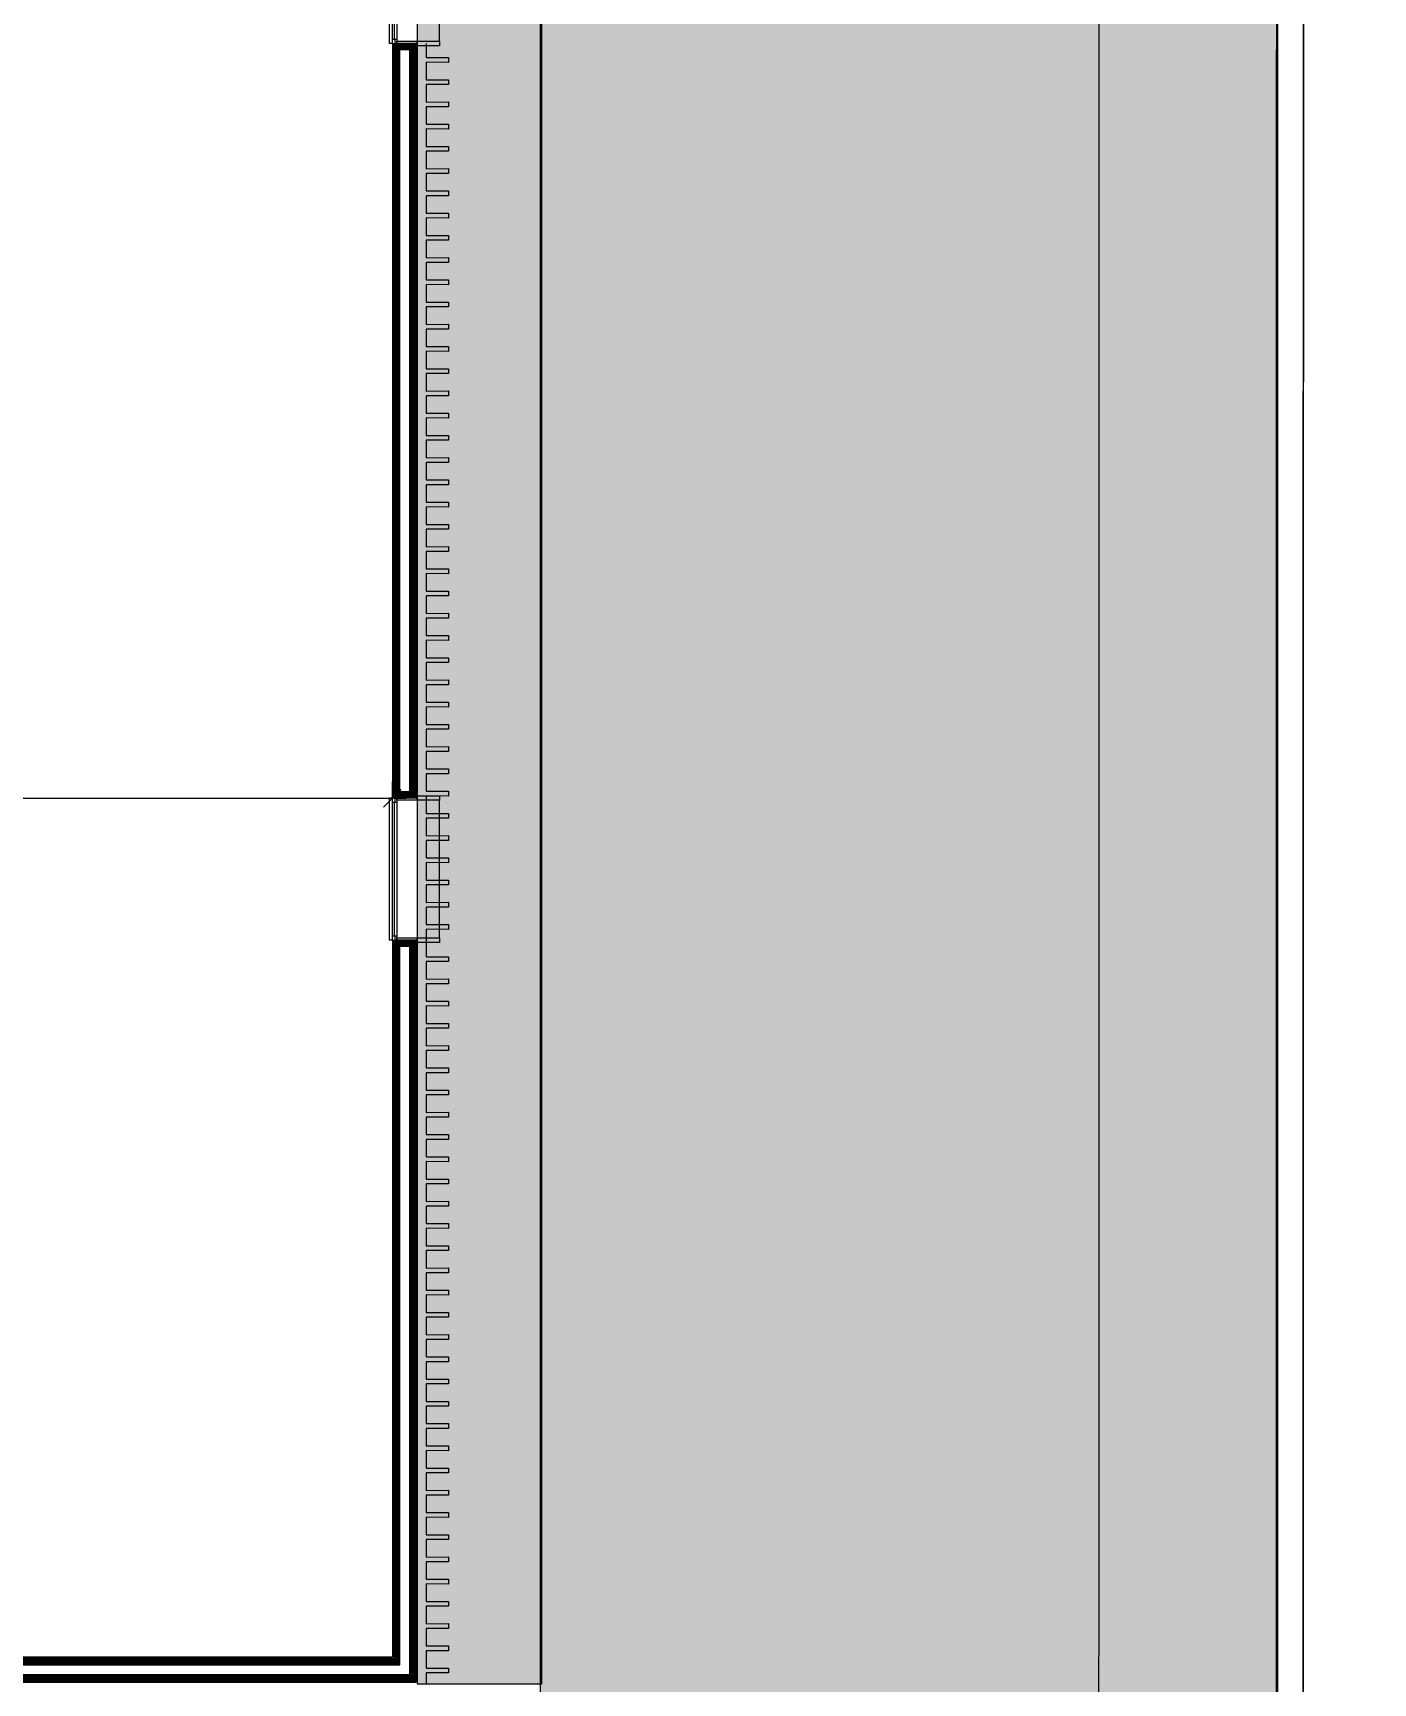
# Model space of a CAD drawing. Header units: millimetres. Extents: x -284281 to 1648660, y -821378 to -151356.
# Drawn here: x 458603 to 473676, y -253406 to -234850 of the extents above; entities that cross this region are included whole.
import ezdxf

# ---------------------------------------------------------------- set-up
doc = ezdxf.new("R2010")
doc.units = ezdxf.units.MM
doc.header["$MEASUREMENT"] = 0
doc.set_wipeout_variables(frame=1)
doc.linetypes.add('Traits', pattern=[282.222223, 141.111112, -141.111112])
doc.linetypes.add('Wipeout_Contour', pattern=[1000, 0, -1000])
for name, color, linetype in [('Cotations - 1_100', 7, 'Continuous'), ('Divers - Dessin général', 7, 'Continuous'), ('Fenêtres ARCHICAD', 7, 'Continuous'), ('Nouveau_0', 7, 'Continuous'), ('Sols_ Dalles', 7, 'Continuous'), ('TopoAlt', 7, 'Continuous')]:
    doc.layers.add(name, color=color, linetype=linetype)
doc.styles.add('STYLE_GENERE_2', font='arial.ttf')
doc.dimstyles.new('STYLE_GENERE__1', dxfattribs={"dimtxt": 250, "dimasz": 190, "dimexe": 0.18, "dimexo": 0.0625, "dimgap": 0, "dimtad": 1, "dimtih": 1, "dimtoh": 1, "dimlfac": 0.001, "dimzin": 0, "dimdsep": 46, "dimtxsty": 'STYLE_GENERE_2', "dimblk": 'ARROWHEAD_6', "dimblk1": 'ARROWHEAD_6', "dimblk2": 'ARROWHEAD_6', "dimcen": 0.09, "dimse1": 1, "dimse2": 1, "dimclrd": 7, "dimclre": 7, "dimclrt": 7, "dimazin": 0, "dimtfac": 1, "dimtdec": 4, "dimtmove": 0, "dimatfit": 3, "dimfxl": 1, "dimtolj": 1, "dimtzin": 0, "dimarcsym": 0})
doc.dimstyles.new('STYLE_GENERE__2', dxfattribs={"dimtxt": 250, "dimasz": 190, "dimexe": 0.18, "dimexo": 0.0625, "dimgap": 0, "dimtad": 1, "dimlfac": 0.001, "dimzin": 0, "dimdsep": 46, "dimtxsty": 'STYLE_GENERE_2', "dimblk": 'ARROWHEAD_6', "dimblk1": 'ARROWHEAD_6', "dimblk2": 'ARROWHEAD_6', "dimcen": 0.09, "dimse1": 1, "dimse2": 1, "dimclrd": 7, "dimclre": 7, "dimclrt": 7, "dimazin": 0, "dimtfac": 1, "dimtdec": 4, "dimtmove": 0, "dimatfit": 3, "dimfxl": 1, "dimtolj": 1, "dimtzin": 0, "dimarcsym": 0})
pattern_1 = [(45, (0, 175), (-55.684659, 55.684659), [0, -52.5, 0, -78.75]), (110, (175, 175), (74.000794, 26.934086), [0, -38.5, 0, -66.5])]
pattern_2 = [(45, (0, 0), (-7.07106781, 7.07106781), [])]

# ---------------------------------------------------------------- blocks, each defined once
blk = doc.blocks.new('Dalle_30_2', base_point=(380203, -171996))
at = {"layer": 'Sols_ Dalles', "linetype": 'Continuous', "lineweight": 0, "true_color": 0x2e271c}
blk.add_hatch(color=250, dxfattribs=at).paths.add_polyline_path([(380203, -171996), (380203, -230016), (380203, -260811), (415475, -260811), (415475, -260796), (415475, -258650), (415475, -258011), (415475, -222496), (405655, -222496), (405655, -218296), (415454, -218296), (415454, -204496), (412055, -204496), (412055, -201781), (412055, -189811), (436505, -189811), (436505, -253396), (436505, -253416), (437905, -253416), (437905, -253396), (437905, -188411), (410655, -188411), (410655, -200381), (410655, -205896), (414054, -205896), (414054, -216896), (404255, -216896), (404255, -223896), (414054, -223896), (414054, -258650), (414054, -259411), (382690, -259411), (381560, -259411), (381560, -231416), (381560, -173396), (462926, -173396), (462926, -253416), (464326, -253416), (464326, -171996)])
at = {"layer": 'Sols_ Dalles', "color": 250, "linetype": 'Continuous', "lineweight": 5, "true_color": 0x1f1f1f, "flags": 128}
blk.add_lwpolyline([(462926, -173396), (462926, -253416), (464326, -253416), (464326, -171996)], dxfattribs=at)
blk = doc.blocks.new('Dalle_31_2', base_point=(360548, -295063))
at = {"linetype": 'Continuous', "lineweight": 0, "true_color": 0x6f6f6f}
h = blk.add_hatch(color=8, dxfattribs=at)
h.paths.add_polyline_path([(360548, -295063), (487920, -293827), (487920, -270903), (487463, -270903), (472886, -271041), (472886, -271062, 0.001346), (472886, -271073), (472897, -273095, -0.414214), (470908, -275106), (462184, -275106, -0.005189), (462131, -275116), (454148, -275196), (438771, -275253, -0.386553), (436573, -273475, -0.025189), (436562, -273329), (436569, -267730, -0.098562), (436800, -266944), (436817, -266952, -0.258849), (438655, -265606), (438653, -265587), (439337, -265587), (439337, -265687), (439337, -270687), (469237, -270687), (469237, -265687), (470908, -265687), (472605, -265687), (472605, -163738), (371863, -163738), (371863, -271041), (371883, -271041), (371883, -272001), (371883, -272001, -0.409427), (367883, -275935), (360548, -275935)])
h.paths.add_polyline_path([(377135, -260640), (373845, -260640), (373845, -248365), (373845, -243090), (373845, -242190), (377135, -242190)], flags=0)
h.paths.add_polyline_path([(380203, -193811), (380203, -171996), (431506, -171996), (464310, -171996), (464310, -262266), (464310, -262366), (438594, -262351), (437926, -262351), (436550, -262351), (436550, -189811), (412055, -189811), (412055, -201781), (412055, -204496), (415454, -204496), (415454, -208496), (415454, -218296), (405655, -218296), (405655, -222496), (415475, -222496), (415475, -260811), (380203, -260811), (380203, -230016)], flags=0)
h.paths.add_polyline_path([(381437, -269434, -0.090319), (381558, -268728, -0.201449), (382612, -267593, -0.104211), (383418, -267415), (384017, -267409, -0.104045), (384825, -267571, -0.238255), (385984, -268953, -0.055189), (386036, -269390), (386038, -269611), (386051, -270890), (385792, -271893, -0.267949), (384070, -272909), (383470, -272915, -0.193717), (382079, -272370, -0.070569), (381728, -271931, -0.131652), (381451, -270934)], flags=0)
h.paths.add_polyline_path([(392017, -273452), (392030, -267378, -0.380557), (394017, -265610), (394094, -265610), (394094, -270610), (409094, -270610), (409094, -265610), (414056, -265610, -0.414214), (415556, -267110), (415556, -273661, -0.345502), (413837, -275433), (394027, -275599, -0.415791), (392017, -273599)], flags=0)
h.paths.add_polyline_path([(424210, -271504, -0.134474), (423930, -270485), (423930, -268985, -0.414214), (425930, -266985), (426530, -266985, -0.414214), (428530, -268985), (428530, -270485, -0.12882), (428274, -271466, -0.270936), (426530, -272485), (425930, -272485, -0.26498)], flags=0)
at = {"color": 9, "linetype": 'Continuous', "lineweight": 5, "flags": 128}
blk.add_lwpolyline([(439337, -270687), (469237, -270687), (469237, -265687), (470908, -265687), (472605, -265687), (472605, -163738)], dxfattribs=at)
blk.add_lwpolyline([(380203, -193811), (380203, -230016), (380203, -260811), (415475, -260811), (415475, -222496), (405655, -222496), (405655, -218296), (415454, -218296), (415454, -208496), (415454, -204496), (412055, -204496), (412055, -201781), (412055, -189811), (436550, -189811), (436550, -262351), (437926, -262351), (438594, -262351), (464310, -262366), (464310, -262266), (464310, -171996), (431506, -171996), (380203, -171996)], close=True, dxfattribs=at)
blk = doc.blocks.new('Dalle_46_2', base_point=(371875, -163719))
at = {"linetype": 'Continuous', "lineweight": 0, "true_color": 0x90b349}
blk.add_hatch(color=55, dxfattribs=at).paths.add_polyline_path([(371875, -163719), (371856, -271725), (373816, -271706), (373835, -165720), (470605, -165737), (470587, -265587), (472587, -265588), (472605, -163738)])
at = {"color": 7, "linetype": 'Continuous', "lineweight": 5, "flags": 128}
blk.add_lwpolyline([(371875, -163719), (371856, -271725), (373816, -271706), (373835, -165720), (470605, -165737), (470587, -265587), (472587, -265588), (472605, -163738)], close=True, dxfattribs=at)
blk = doc.blocks.new('Fenêtre 25')
at = {"layer": 'Fenêtres ARCHICAD', "color": 7, "linetype": 'Continuous', "lineweight": 5}
for p, q in [((-800, 0), (-800, 33)), ((-800, 33), (800, 33)), ((800, 33), (800, 0)), ((-800, -30), (800, -30)), ((-800, -280), (-800, -50)), ((-800, -50), (-775, -50)), ((-775, -50), (-775, -280)), ((775, -280), (775, -50)), ((775, -50), (800, -50)), ((800, -50), (800, -280)), ((-825, -530), (-825, -280)), ((-825, -280), (-775, -280)), ((-825, -280), (-800, -280)), ((-825, -280), (-800, -280)), ((-800, -195), (-800, -265)), ((-800, -195), (-800, -265)), ((-800, -195), (-800, -265)), ((-800, -195), (-800, -265)), ((-800, -265), (-800, -280)), ((-800, -265), (-800, -280)), ((-775, -280), (-800, -280)), ((-775, -280), (-775, -530)), ((800, -280), (775, -280)), ((775, -280), (825, -280)), ((775, -530), (775, -280)), ((800, -195), (800, -265)), ((800, -195), (800, -265)), ((800, -195), (800, -265)), ((800, -195), (800, -265)), ((800, -265), (800, -280)), ((800, -265), (800, -280)), ((800, -280), (825, -280)), ((800, -280), (825, -280)), ((825, -280), (825, -530)), ((-775, -530), (-825, -530)), ((-775, -530), (775, -530)), ((825, -530), (775, -530))]:
    blk.add_line(p, q, dxfattribs=at)
at = {"layer": 'Fenêtres ARCHICAD', "color": 7, "linetype": 'Traits', "lineweight": 5}
blk.add_line((-800, 0), (800, 0), dxfattribs=at)
at = {"color": 254, "linetype": 'Wipeout_Contour', "lineweight": 0, "ltscale": 3003.33026}
blk.add_wipeout([(-750, 0), (-750, -50), (750, -50), (750, 0)], dxfattribs=at).dxf.layer = 'Fenêtres ARCHICAD'
at = {"layer": 'Fenêtres ARCHICAD', "color": 7, "linetype": 'Continuous', "lineweight": 5}
for p, q in [((-800, 0), (-750, 0)), ((-800, 0), (-800, -15)), ((-800, 0), (-800, -15)), ((-750, 0), (-750, -50)), ((-750, 0), (750, 0)), ((750, -50), (750, 0)), ((750, 0), (800, 0)), ((800, 0), (800, -15)), ((800, 0), (800, -15)), ((-800, -15), (-800, -50)), ((-800, -15), (-800, -50)), ((-750, -50), (-800, -50)), ((-800, -50), (-800, -85)), ((-800, -50), (-800, -85)), ((-800, -85), (-800, -195)), ((-800, -85), (-800, -195)), ((-800, -85), (-800, -195)), ((-800, -85), (-800, -195)), ((-750, -25), (750, -25)), ((750, -50), (-750, -50)), ((800, -50), (750, -50)), ((800, -15), (800, -50)), ((800, -15), (800, -50)), ((800, -50), (800, -85)), ((800, -50), (800, -85)), ((800, -85), (800, -195)), ((800, -85), (800, -195)), ((800, -85), (800, -195)), ((800, -85), (800, -195))]:
    blk.add_line(p, q, dxfattribs=at)
blk = doc.blocks.new('Mur_176_2', base_point=(462926, -173396))
at = {"color": 254, "linetype": 'Wipeout_Contour', "lineweight": 0, "ltscale": 2084339.460672482}
blk.add_wipeout([(462926, -234969), (462911, -234969), (462911, -243453), (462926, -243453)], dxfattribs=at)
at = {"color": 254, "linetype": 'Wipeout_Contour', "lineweight": 0, "ltscale": 1583186.806343009}
blk.add_wipeout([(462911, -253396), (462926, -253396), (462911, -253381)], dxfattribs=at)
at = {"linetype": 'Continuous', "lineweight": 5, "true_color": 0x5f5f5f}
h = blk.add_hatch(dxfattribs=at)
h.set_pattern_fill('ENDUIT_0002', color=251, style=0, pattern_type=2)
h.set_pattern_definition(pattern_1)
h.paths.add_polyline_path([(462926, -234969), (462911, -234969), (462911, -243453), (462926, -243453)])
h = blk.add_hatch(dxfattribs=at)
h.set_pattern_fill('ENDUIT_0002', color=251, style=0, pattern_type=2)
h.set_pattern_definition(pattern_1)
h.paths.add_polyline_path([(462911, -253396), (462926, -253396), (462911, -253381)])
at = {"color": 254, "linetype": 'Wipeout_Contour', "lineweight": 0, "ltscale": 2084187.54509969}
blk.add_wipeout([(462911, -234969), (462841, -235039), (462841, -243383), (462911, -243453)], dxfattribs=at)
at = {"color": 254, "linetype": 'Wipeout_Contour', "lineweight": 0, "ltscale": 1583002.829193235}
blk.add_wipeout([(462841, -253311), (462841, -253381), (462911, -253381)], dxfattribs=at)
at = {"linetype": 'Continuous', "lineweight": 5, "true_color": 0x5f5f5f}
h = blk.add_hatch(dxfattribs=at)
h.set_pattern_fill('BRIQUES_TERRE_CUITE__INT_94', color=251, style=0, pattern_type=2)
h.set_pattern_definition(pattern_2)
h.paths.add_polyline_path([(462911, -234969), (462841, -235039), (462841, -243383), (462911, -243453)])
h = blk.add_hatch(dxfattribs=at)
h.set_pattern_fill('BRIQUES_TERRE_CUITE__INT_94', color=251, style=0, pattern_type=2)
h.set_pattern_definition(pattern_2)
h.paths.add_polyline_path([(462841, -253311), (462841, -253381), (462911, -253381)])
at = {"color": 254, "linetype": 'Wipeout_Contour', "lineweight": 0, "ltscale": 2083866.848275551}
blk.add_wipeout([(462731, -235039), (462731, -243383), (462841, -243383), (462841, -235039)], dxfattribs=at)
at = {"color": 254, "linetype": 'Wipeout_Contour', "lineweight": 0, "ltscale": 1582628.41269504}
blk.add_wipeout([(462731, -253311), (462841, -253311), (462731, -253201)], dxfattribs=at)
at = {"color": 254, "linetype": 'Wipeout_Contour', "lineweight": 0, "ltscale": 2083397.828387653}
blk.add_wipeout([(462661, -234969), (462646, -234969), (462646, -243453), (462661, -243453)], dxfattribs=at)
at = {"color": 254, "linetype": 'Wipeout_Contour', "lineweight": 0, "ltscale": 1582107.754240332}
blk.add_wipeout([(462646, -253131), (462661, -253131), (462646, -253116)], dxfattribs=at)
at = {"color": 254, "linetype": 'Wipeout_Contour', "lineweight": 0, "ltscale": 1583191.404612896}
blk.add_wipeout([(462926, -253381), (462911, -253381), (462926, -253396)], dxfattribs=at)
at = {"linetype": 'Continuous', "lineweight": 5, "true_color": 0x5f5f5f}
h = blk.add_hatch(dxfattribs=at)
h.set_pattern_fill('ENDUIT_0002', color=251, style=0, pattern_type=2)
h.set_pattern_definition(pattern_1)
h.paths.add_polyline_path([(462661, -234969), (462646, -234969), (462646, -243453), (462661, -243453)])
h = blk.add_hatch(dxfattribs=at)
h.set_pattern_fill('ENDUIT_0002', color=251, style=0, pattern_type=2)
h.set_pattern_definition(pattern_1)
h.paths.add_polyline_path([(462646, -253131), (462661, -253131), (462646, -253116)])
h = blk.add_hatch(dxfattribs=at)
h.set_pattern_fill('ENDUIT_0002', color=251, style=0, pattern_type=2)
h.set_pattern_definition(pattern_1)
h.paths.add_polyline_path([(462926, -253381), (462911, -253381), (462926, -253396)])
at = {"color": 254, "linetype": 'Wipeout_Contour', "lineweight": 0, "ltscale": 2083548.838159443}
blk.add_wipeout([(462661, -234969), (462661, -243453), (462731, -243453), (462731, -234969)], dxfattribs=at)
at = {"color": 254, "linetype": 'Wipeout_Contour', "lineweight": 0, "ltscale": 2103009.911854729}
blk.add_wipeout([(462911, -245053), (462911, -253381), (462926, -253381), (462926, -245053)], dxfattribs=at)
at = {"color": 254, "linetype": 'Wipeout_Contour', "lineweight": 0, "ltscale": 1582269.883083432}
blk.add_wipeout([(462661, -253201), (462731, -253201), (462661, -253131)], dxfattribs=at)
at = {"linetype": 'Continuous', "lineweight": 5, "true_color": 0x5f5f5f}
h = blk.add_hatch(dxfattribs=at)
h.set_pattern_fill('BRIQUES_TERRE_CUITE__INT_94', color=251, style=0, pattern_type=2)
h.set_pattern_definition(pattern_2)
h.paths.add_polyline_path([(462661, -234969), (462661, -243453), (462731, -243453), (462731, -234969)])
h = blk.add_hatch(dxfattribs=at)
h.set_pattern_fill('ENDUIT_0002', color=251, style=0, pattern_type=2)
h.set_pattern_definition(pattern_1)
h.paths.add_polyline_path([(462911, -245053), (462911, -253381), (462926, -253381), (462926, -245053)])
h = blk.add_hatch(dxfattribs=at)
h.set_pattern_fill('BRIQUES_TERRE_CUITE__INT_94', color=251, style=0, pattern_type=2)
h.set_pattern_definition(pattern_2)
h.paths.add_polyline_path([(462661, -253201), (462731, -253201), (462661, -253131)])
at = {"color": 254, "linetype": 'Wipeout_Contour', "lineweight": 0, "ltscale": 2076203.701593354}
blk.add_wipeout([(462841, -235039), (462911, -234969), (462731, -234969), (462731, -235039)], dxfattribs=at)
at = {"color": 254, "linetype": 'Wipeout_Contour', "lineweight": 0, "ltscale": 2091656.828700032}
blk.add_wipeout([(462841, -243383), (462731, -243383), (462731, -243453), (462911, -243453)], dxfattribs=at)
at = {"color": 254, "linetype": 'Wipeout_Contour', "lineweight": 0, "ltscale": 1583029.267732904}
blk.add_wipeout([(462841, -253311), (462911, -253381), (462911, -253311)], dxfattribs=at)
at = {"linetype": 'Continuous', "lineweight": 5, "true_color": 0x5f5f5f}
h = blk.add_hatch(dxfattribs=at)
h.set_pattern_fill('BRIQUES_TERRE_CUITE__INT_94', color=251, style=0, pattern_type=2)
h.set_pattern_definition(pattern_2)
h.paths.add_polyline_path([(462841, -235039), (462911, -234969), (462731, -234969), (462731, -235039)])
h = blk.add_hatch(dxfattribs=at)
h.set_pattern_fill('BRIQUES_TERRE_CUITE__INT_94', color=251, style=0, pattern_type=2)
h.set_pattern_definition(pattern_2)
h.paths.add_polyline_path([(462841, -243383), (462731, -243383), (462731, -243453), (462911, -243453)])
h = blk.add_hatch(dxfattribs=at)
h.set_pattern_fill('BRIQUES_TERRE_CUITE__INT_94', color=251, style=0, pattern_type=2)
h.set_pattern_definition(pattern_2)
h.paths.add_polyline_path([(462841, -253311), (462911, -253381), (462911, -253311)])
at = {"color": 7, "linetype": 'Continuous', "lineweight": 5}
for p, q in [((462646, -234969), (462661, -234969)), ((462661, -234969), (462661, -243453)), ((462661, -234969), (462696, -234969)), ((462696, -234969), (462731, -234969)), ((462731, -234969), (462841, -234969)), ((462731, -234969), (462841, -234969)), ((462731, -243383), (462731, -235039)), ((462841, -235039), (462731, -235039)), ((462841, -234969), (462911, -234969)), ((462841, -234969), (462911, -234969)), ((462841, -243383), (462841, -235039)), ((462911, -243453), (462911, -234969)), ((462911, -234969), (462926, -234969)), ((462926, -234994), (462926, -234969)), ((462841, -243383), (462731, -243383)), ((462926, -243453), (462926, -243428)), ((462646, -243453), (462661, -243453)), ((462661, -243453), (462696, -243453)), ((462696, -243453), (462731, -243453)), ((462731, -243453), (462841, -243453)), ((462731, -243453), (462841, -243453)), ((462841, -243453), (462911, -243453)), ((462841, -243453), (462911, -243453)), ((462911, -243453), (462926, -243453))]:
    blk.add_line(p, q, dxfattribs=at)
at = {"color": 7, "linetype": 'Continuous', "lineweight": 5, "flags": 128}
for points in [[(462646, -234969), (462646, -243453)], [(462926, -243453), (462926, -234969)]]:
    blk.add_lwpolyline(points, dxfattribs=at)
at = {"layer": 'Fenêtres ARCHICAD', "color": 7, "linetype": 'Continuous', "lineweight": 5, "zscale": 1000, "rotation": 89.99999999999997}
blk.add_blockref('Fenêtre 25', (462646, -234169), dxfattribs=at)
at = {"color": 254, "linetype": 'Wipeout_Contour', "lineweight": 0, "ltscale": 2102825.774398148}
blk.add_wipeout([(462841, -245123), (462841, -253311), (462911, -253311), (462911, -245053)], dxfattribs=at)
at = {"linetype": 'Continuous', "lineweight": 5, "true_color": 0x5f5f5f}
h = blk.add_hatch(dxfattribs=at)
h.set_pattern_fill('BRIQUES_TERRE_CUITE__INT_94', color=251, style=0, pattern_type=2)
h.set_pattern_definition(pattern_2)
h.paths.add_polyline_path([(462841, -245123), (462841, -253311), (462911, -253311), (462911, -245053)])
at = {"color": 254, "linetype": 'Wipeout_Contour', "lineweight": 0, "ltscale": 1582670.744725407}
blk.add_wipeout([(462841, -253201), (462731, -253201), (462841, -253311)], dxfattribs=at)
at = {"color": 7, "linetype": 'Continuous', "lineweight": 5}
for p, q in [((462731, -253311), (462841, -253311)), ((462841, -253381), (462911, -253381)), ((462911, -253381), (462911, -253311))]:
    blk.add_line(p, q, dxfattribs=at)
at = {"color": 7, "linetype": 'Continuous', "lineweight": 5, "flags": 128}
blk.add_lwpolyline([(462926, -253396), (462911, -253396)], dxfattribs=at)
at = {"color": 254, "linetype": 'Wipeout_Contour', "lineweight": 0, "ltscale": 2102435.946541043}
blk.add_wipeout([(462731, -245123), (462731, -253201), (462841, -253201), (462841, -245123)], dxfattribs=at)
at = {"color": 7, "linetype": 'Continuous', "lineweight": 5}
blk.add_line((462841, -253311), (462841, -253201), dxfattribs=at)
at = {"color": 254, "linetype": 'Wipeout_Contour', "lineweight": 0, "ltscale": 1582112.356651373}
blk.add_wipeout([(462646, -253116), (462661, -253131), (462661, -253116)], dxfattribs=at)
at = {"linetype": 'Continuous', "lineweight": 5, "true_color": 0x5f5f5f}
h = blk.add_hatch(dxfattribs=at)
h.set_pattern_fill('ENDUIT_0002', color=251, style=0, pattern_type=2)
h.set_pattern_definition(pattern_1)
h.paths.add_polyline_path([(462646, -253116), (462661, -253131), (462661, -253116)])
at = {"color": 254, "linetype": 'Wipeout_Contour', "lineweight": 0, "ltscale": 2101822.160644201}
blk.add_wipeout([(462646, -253116), (462661, -253116), (462661, -245053), (462646, -245053)], dxfattribs=at)
at = {"linetype": 'Continuous', "lineweight": 5, "true_color": 0x5f5f5f}
h = blk.add_hatch(dxfattribs=at)
h.set_pattern_fill('ENDUIT_0002', color=251, style=0, pattern_type=2)
h.set_pattern_definition(pattern_1)
h.paths.add_polyline_path([(462646, -253116), (462661, -253116), (462661, -245053), (462646, -245053)])
at = {"color": 254, "linetype": 'Wipeout_Contour', "lineweight": 0, "ltscale": 1582296.334552426}
blk.add_wipeout([(462661, -253131), (462731, -253201), (462731, -253131)], dxfattribs=at)
at = {"linetype": 'Continuous', "lineweight": 5, "true_color": 0x5f5f5f}
h = blk.add_hatch(dxfattribs=at)
h.set_pattern_fill('BRIQUES_TERRE_CUITE__INT_94', color=251, style=0, pattern_type=2)
h.set_pattern_definition(pattern_2)
h.paths.add_polyline_path([(462661, -253131), (462731, -253201), (462731, -253131)])
at = {"color": 254, "linetype": 'Wipeout_Contour', "lineweight": 0, "ltscale": 2101986.244955358}
blk.add_wipeout([(462661, -253131), (462731, -253131), (462731, -245053), (462661, -245053)], dxfattribs=at)
at = {"linetype": 'Continuous', "lineweight": 5, "true_color": 0x5f5f5f}
h = blk.add_hatch(dxfattribs=at)
h.set_pattern_fill('BRIQUES_TERRE_CUITE__INT_94', color=251, style=0, pattern_type=2)
h.set_pattern_definition(pattern_2)
h.paths.add_polyline_path([(462661, -253131), (462731, -253131), (462731, -245053), (462661, -245053)])
at = {"color": 7, "linetype": 'Continuous', "lineweight": 5}
for p, q in [((462646, -253131), (462661, -253131)), ((462661, -253201), (462731, -253201)), ((462731, -253201), (462731, -253131))]:
    blk.add_line(p, q, dxfattribs=at)
at = {"color": 254, "linetype": 'Wipeout_Contour', "lineweight": 0, "ltscale": 2094774.738810978}
blk.add_wipeout([(462841, -245123), (462911, -245053), (462731, -245053), (462731, -245123)], dxfattribs=at)
at = {"linetype": 'Continuous', "lineweight": 5, "true_color": 0x5f5f5f}
h = blk.add_hatch(dxfattribs=at)
h.set_pattern_fill('BRIQUES_TERRE_CUITE__INT_94', color=251, style=0, pattern_type=2)
h.set_pattern_definition(pattern_2)
h.paths.add_polyline_path([(462841, -245123), (462911, -245053), (462731, -245053), (462731, -245123)])
at = {"color": 7, "linetype": 'Continuous', "lineweight": 5}
for p, q in [((462646, -245053), (462661, -245053)), ((462661, -245053), (462661, -253131)), ((462661, -245053), (462696, -245053)), ((462696, -245053), (462731, -245053)), ((462731, -245053), (462841, -245053)), ((462731, -245053), (462841, -245053)), ((462841, -245053), (462911, -245053)), ((462841, -245053), (462911, -245053)), ((462911, -253311), (462911, -245053)), ((462911, -245053), (462926, -245053)), ((462926, -245078), (462926, -245053)), ((462731, -253131), (462731, -245123)), ((462841, -245123), (462731, -245123)), ((462841, -253201), (462841, -245123))]:
    blk.add_line(p, q, dxfattribs=at)
at = {"color": 7, "linetype": 'Continuous', "lineweight": 5, "flags": 128}
for points in [[(462646, -245053), (462646, -253116)], [(462926, -253396), (462926, -245053)]]:
    blk.add_lwpolyline(points, dxfattribs=at)
at = {"layer": 'Fenêtres ARCHICAD', "color": 7, "linetype": 'Continuous', "lineweight": 5, "zscale": 1000, "rotation": 89.99999999999997}
blk.add_blockref('Fenêtre 25', (462646, -244253), dxfattribs=at)
blk = doc.blocks.new('Mur_177_2', base_point=(462926, -253396))
at = {"color": 254, "linetype": 'Wipeout_Contour', "lineweight": 0, "ltscale": 2067369.211800247}
blk.add_wipeout([(437940, -253396), (462911, -253396), (462911, -253381), (437940, -253381)], dxfattribs=at)
at = {"linetype": 'Continuous', "lineweight": 5, "true_color": 0x5f5f5f}
h = blk.add_hatch(dxfattribs=at)
h.set_pattern_fill('ENDUIT_0002', color=251, style=0, pattern_type=2)
h.set_pattern_definition(pattern_1)
h.paths.add_polyline_path([(437940, -253396), (462911, -253396), (462911, -253381), (437940, -253381)])
at = {"color": 254, "linetype": 'Wipeout_Contour', "lineweight": 0, "ltscale": 2067284.216497888}
blk.add_wipeout([(462841, -253311), (438010, -253311), (438010, -253381), (462841, -253381)], dxfattribs=at)
at = {"linetype": 'Continuous', "lineweight": 5, "true_color": 0x5f5f5f}
h = blk.add_hatch(dxfattribs=at)
h.set_pattern_fill('BRIQUES_TERRE_CUITE__INT_94', color=251, style=0, pattern_type=2)
h.set_pattern_definition(pattern_2)
h.paths.add_polyline_path([(462841, -253311), (438010, -253311), (438010, -253381), (462841, -253381)])
at = {"color": 7, "linetype": 'Continuous', "lineweight": 5}
blk.add_line((462841, -253381), (462911, -253381), dxfattribs=at)
at = {"color": 254, "linetype": 'Wipeout_Contour', "lineweight": 0, "ltscale": 2067105.16610197}
blk.add_wipeout([(438120, -253311), (462731, -253311), (462731, -253201), (438120, -253201)], dxfattribs=at)
at = {"color": 7, "linetype": 'Continuous', "lineweight": 5}
for p, q in [((438010, -253381), (462841, -253381)), ((438120, -253311), (462731, -253311)), ((462731, -253311), (462841, -253311))]:
    blk.add_line(p, q, dxfattribs=at)
at = {"color": 7, "linetype": 'Continuous', "lineweight": 5, "flags": 128}
blk.add_lwpolyline([(437925, -253396), (462911, -253396)], dxfattribs=at)
at = {"color": 254, "linetype": 'Wipeout_Contour', "lineweight": 0, "ltscale": 2066843.422469211}
blk.add_wipeout([(462646, -253116), (438205, -253116), (438205, -253131), (462646, -253131)], dxfattribs=at)
at = {"linetype": 'Continuous', "lineweight": 5, "true_color": 0x5f5f5f}
h = blk.add_hatch(dxfattribs=at)
h.set_pattern_fill('ENDUIT_0002', color=251, style=0, pattern_type=2)
h.set_pattern_definition(pattern_1)
h.paths.add_polyline_path([(462646, -253116), (438205, -253116), (438205, -253131), (462646, -253131)])
at = {"color": 254, "linetype": 'Wipeout_Contour', "lineweight": 0, "ltscale": 2066927.08637948}
blk.add_wipeout([(462661, -253131), (438190, -253131), (438190, -253201), (462661, -253201)], dxfattribs=at)
at = {"linetype": 'Continuous', "lineweight": 5, "true_color": 0x5f5f5f}
h = blk.add_hatch(dxfattribs=at)
h.set_pattern_fill('BRIQUES_TERRE_CUITE__INT_94', color=251, style=0, pattern_type=2)
h.set_pattern_definition(pattern_2)
h.paths.add_polyline_path([(462661, -253131), (438190, -253131), (438190, -253201), (462661, -253201)])
at = {"color": 7, "linetype": 'Continuous', "lineweight": 5}
for p, q in [((462646, -253131), (438190, -253131)), ((438190, -253201), (462661, -253201)), ((462646, -253131), (462661, -253131)), ((462661, -253201), (462731, -253201))]:
    blk.add_line(p, q, dxfattribs=at)
at = {"color": 7, "linetype": 'Continuous', "lineweight": 5, "flags": 128}
blk.add_lwpolyline([(462646, -253116), (438205, -253116)], dxfattribs=at)
blk = doc.blocks.new('Mur_228_2', base_point=(472905, -163438))
at = {"layer": 'TopoAlt', "color": 211, "linetype": 'Continuous', "lineweight": 5, "true_color": 0xfe55ff, "flags": 128}
for points in [[(472605, -163738), (472586, -270769)], [(472886, -271068), (472905, -163738)]]:
    blk.add_lwpolyline(points, dxfattribs=at)
blk = doc.blocks.new('Tôle profilée 25_6')
at = {"color": 7, "linetype": 'Continuous', "lineweight": 5}
for p, q in [((0, 8362.2), (0, 8176.5)), ((-250, 8177.5), (-250, 8150)), ((0, 8176.5), (-250, 8177.5)), ((-250, 8150), (-250, 8122.5)), ((-250, 8122.5), (0, 8123.5)), ((0, 8123.5), (0, 7926.5)), ((-250, 7927.5), (-250, 7900)), ((0, 7926.5), (-250, 7927.5)), ((-250, 7900), (-250, 7872.5)), ((-250, 7872.5), (0, 7873.5)), ((0, 7873.5), (0, 7676.5)), ((-250, 7677.5), (-250, 7650)), ((0, 7676.5), (-250, 7677.5)), ((-250, 7650), (-250, 7622.5)), ((-250, 7622.5), (0, 7623.5)), ((0, 7623.5), (0, 7426.5)), ((-250, 7427.5), (-250, 7400)), ((0, 7426.5), (-250, 7427.5)), ((-250, 7400), (-250, 7372.5)), ((-250, 7372.5), (0, 7373.5)), ((0, 7373.5), (0, 7176.5)), ((-250, 7177.5), (-250, 7150)), ((0, 7176.5), (-250, 7177.5)), ((-250, 7150), (-250, 7122.5)), ((-250, 7122.5), (0, 7123.5)), ((0, 7123.5), (0, 6926.5)), ((-250, 6927.5), (-250, 6900)), ((0, 6926.5), (-250, 6927.5)), ((-250, 6900), (-250, 6872.5)), ((-250, 6872.5), (0, 6873.5)), ((0, 6873.5), (0, 6676.5)), ((-250, 6677.5), (-250, 6650)), ((0, 6676.5), (-250, 6677.5)), ((-250, 6650), (-250, 6622.5)), ((-250, 6622.5), (0, 6623.5)), ((0, 6623.5), (0, 6426.5)), ((-250, 6427.5), (-250, 6400)), ((0, 6426.5), (-250, 6427.5)), ((-250, 6400), (-250, 6372.5)), ((-250, 6372.5), (0, 6373.5)), ((0, 6373.5), (0, 6176.5)), ((-250, 6177.5), (-250, 6150)), ((0, 6176.5), (-250, 6177.5)), ((-250, 6150), (-250, 6122.5)), ((-250, 6122.5), (0, 6123.5)), ((0, 6123.5), (0, 5926.5)), ((-250, 5927.5), (-250, 5900)), ((0, 5926.5), (-250, 5927.5)), ((-250, 5900), (-250, 5872.5)), ((-250, 5872.5), (0, 5873.5)), ((0, 5873.5), (0, 5676.5)), ((-250, 5677.5), (-250, 5650)), ((0, 5676.5), (-250, 5677.5)), ((-250, 5650), (-250, 5622.5)), ((-250, 5622.5), (0, 5623.5)), ((0, 5623.5), (0, 5426.5)), ((-250, 5427.5), (-250, 5400)), ((0, 5426.5), (-250, 5427.5)), ((-250, 5400), (-250, 5372.5)), ((-250, 5372.5), (0, 5373.5)), ((0, 5373.5), (0, 5176.5)), ((-250, 5177.5), (-250, 5150)), ((0, 5176.5), (-250, 5177.5)), ((-250, 5150), (-250, 5122.5)), ((-250, 5122.5), (0, 5123.5)), ((0, 5123.5), (0, 4926.5)), ((-250, 4927.5), (-250, 4900)), ((0, 4926.5), (-250, 4927.5)), ((-250, 4900), (-250, 4872.5)), ((-250, 4872.5), (0, 4873.5)), ((0, 4873.5), (0, 4676.5)), ((-250, 4677.5), (-250, 4650)), ((0, 4676.5), (-250, 4677.5)), ((-250, 4650), (-250, 4622.5)), ((-250, 4622.5), (0, 4623.5)), ((0, 4623.5), (0, 4426.5)), ((-250, 4427.5), (-250, 4400)), ((0, 4426.5), (-250, 4427.5)), ((-250, 4400), (-250, 4372.5)), ((-250, 4372.5), (0, 4373.5)), ((0, 4373.5), (0, 4176.5)), ((-250, 4177.5), (-250, 4150)), ((0, 4176.5), (-250, 4177.5)), ((-250, 4150), (-250, 4122.5)), ((-250, 4122.5), (0, 4123.5)), ((0, 4123.5), (0, 3926.5)), ((-250, 3927.5), (-250, 3900)), ((0, 3926.5), (-250, 3927.5)), ((-250, 3900), (-250, 3872.5)), ((-250, 3872.5), (0, 3873.5)), ((0, 3873.5), (0, 3676.5)), ((-250, 3677.5), (-250, 3650)), ((0, 3676.5), (-250, 3677.5)), ((-250, 3650), (-250, 3622.5)), ((-250, 3622.5), (0, 3623.5)), ((0, 3623.5), (0, 3426.5)), ((-250, 3427.5), (-250, 3400)), ((0, 3426.5), (-250, 3427.5)), ((-250, 3400), (-250, 3372.5)), ((-250, 3372.5), (0, 3373.5)), ((0, 3373.5), (0, 3176.5)), ((-250, 3177.5), (-250, 3150)), ((0, 3176.5), (-250, 3177.5)), ((-250, 3150), (-250, 3122.5)), ((-250, 3122.5), (0, 3123.5)), ((0, 3123.5), (0, 2926.5)), ((-250, 2927.5), (-250, 2900)), ((0, 2926.5), (-250, 2927.5)), ((-250, 2900), (-250, 2872.5)), ((-250, 2872.5), (0, 2873.5)), ((0, 2873.5), (0, 2676.5)), ((-250, 2677.5), (-250, 2650)), ((0, 2676.5), (-250, 2677.5)), ((-250, 2650), (-250, 2622.5)), ((-250, 2622.5), (0, 2623.5)), ((0, 2623.5), (0, 2426.5)), ((-250, 2427.5), (-250, 2400)), ((0, 2426.5), (-250, 2427.5)), ((-250, 2400), (-250, 2372.5)), ((-250, 2372.5), (0, 2373.5)), ((0, 2373.5), (0, 2176.5)), ((-250, 2177.5), (-250, 2150)), ((0, 2176.5), (-250, 2177.5)), ((-250, 2150), (-250, 2122.5)), ((-250, 2122.5), (0, 2123.5)), ((0, 2123.5), (0, 1926.5)), ((-250, 1927.5), (-250, 1900)), ((0, 1926.5), (-250, 1927.5)), ((-250, 1900), (-250, 1872.5)), ((-250, 1872.5), (0, 1873.5)), ((0, 1873.5), (0, 1676.5)), ((-250, 1677.5), (-250, 1650)), ((0, 1676.5), (-250, 1677.5)), ((-250, 1650), (-250, 1622.5)), ((-250, 1622.5), (0, 1623.5)), ((0, 1623.5), (0, 1426.5)), ((-250, 1427.5), (-250, 1400)), ((0, 1426.5), (-250, 1427.5)), ((-250, 1400), (-250, 1372.5)), ((-250, 1372.5), (0, 1373.5)), ((0, 1373.5), (0, 1176.5)), ((-250, 1177.5), (-250, 1150)), ((0, 1176.5), (-250, 1177.5)), ((-250, 1150), (-250, 1122.5)), ((-250, 1122.5), (0, 1123.5)), ((0, 1123.5), (0, 926.5)), ((-250, 927.5), (-250, 900)), ((0, 926.5), (-250, 927.5)), ((-250, 900), (-250, 872.5)), ((-250, 872.5), (0, 873.5)), ((0, 873.5), (0, 676.5)), ((-250, 677.5), (-250, 650)), ((0, 676.5), (-250, 677.5)), ((-250, 650), (-250, 622.5)), ((-250, 622.5), (0, 623.5)), ((0, 623.5), (0, 426.5)), ((-250, 427.5), (-250, 400)), ((0, 426.5), (-250, 427.5)), ((-250, 400), (-250, 372.5)), ((-250, 372.5), (0, 373.5)), ((0, 373.5), (0, 176.5)), ((-250, 177.5), (-250, 150)), ((0, 176.5), (-250, 177.5)), ((-250, 150), (-250, 122.5)), ((-250, 122.5), (0, 123.5)), ((0, 123.5), (0, 0))]:
    blk.add_line(p, q, dxfattribs=at)
blk = doc.blocks.new('Tôle profilée 25_7')
at = {"color": 7, "linetype": 'Continuous', "lineweight": 5}
for p, q in [((0, 10083.9), (0, 9926.5)), ((-250, 9927.5), (-250, 9900)), ((0, 9926.5), (-250, 9927.5)), ((-250, 9900), (-250, 9872.5)), ((-250, 9872.5), (0, 9873.5)), ((0, 9873.5), (0, 9676.5)), ((-250, 9677.5), (-250, 9650)), ((0, 9676.5), (-250, 9677.5)), ((-250, 9650), (-250, 9622.5)), ((-250, 9622.5), (0, 9623.5)), ((0, 9623.5), (0, 9426.5)), ((-250, 9427.5), (-250, 9400)), ((0, 9426.5), (-250, 9427.5)), ((-250, 9400), (-250, 9372.5)), ((-250, 9372.5), (0, 9373.5)), ((0, 9373.5), (0, 9176.5)), ((-250, 9177.5), (-250, 9150)), ((0, 9176.5), (-250, 9177.5)), ((-250, 9150), (-250, 9122.5)), ((-250, 9122.5), (0, 9123.5)), ((0, 9123.5), (0, 8926.5)), ((-250, 8927.5), (-250, 8900)), ((0, 8926.5), (-250, 8927.5)), ((-250, 8900), (-250, 8872.5)), ((-250, 8872.5), (0, 8873.5)), ((0, 8873.5), (0, 8676.5)), ((-250, 8677.5), (-250, 8650)), ((0, 8676.5), (-250, 8677.5)), ((-250, 8650), (-250, 8622.5)), ((-250, 8622.5), (0, 8623.5)), ((0, 8623.5), (0, 8426.5)), ((-250, 8427.5), (-250, 8400)), ((0, 8426.5), (-250, 8427.5)), ((-250, 8400), (-250, 8372.5)), ((-250, 8372.5), (0, 8373.5)), ((0, 8373.5), (0, 8176.5)), ((-250, 8177.5), (-250, 8150)), ((0, 8176.5), (-250, 8177.5)), ((-250, 8150), (-250, 8122.5)), ((-250, 8122.5), (0, 8123.5)), ((0, 8123.5), (0, 7926.5)), ((-250, 7927.5), (-250, 7900)), ((0, 7926.5), (-250, 7927.5)), ((-250, 7900), (-250, 7872.5)), ((-250, 7872.5), (0, 7873.5)), ((0, 7873.5), (0, 7676.5)), ((-250, 7677.5), (-250, 7650)), ((0, 7676.5), (-250, 7677.5)), ((-250, 7650), (-250, 7622.5)), ((-250, 7622.5), (0, 7623.5)), ((0, 7623.5), (0, 7426.5)), ((-250, 7427.5), (-250, 7400)), ((0, 7426.5), (-250, 7427.5)), ((-250, 7400), (-250, 7372.5)), ((-250, 7372.5), (0, 7373.5)), ((0, 7373.5), (0, 7176.5)), ((-250, 7177.5), (-250, 7150)), ((0, 7176.5), (-250, 7177.5)), ((-250, 7150), (-250, 7122.5)), ((-250, 7122.5), (0, 7123.5)), ((0, 7123.5), (0, 6926.5)), ((-250, 6927.5), (-250, 6900)), ((0, 6926.5), (-250, 6927.5)), ((-250, 6900), (-250, 6872.5)), ((-250, 6872.5), (0, 6873.5)), ((0, 6873.5), (0, 6676.5)), ((-250, 6677.5), (-250, 6650)), ((0, 6676.5), (-250, 6677.5)), ((-250, 6650), (-250, 6622.5)), ((-250, 6622.5), (0, 6623.5)), ((0, 6623.5), (0, 6426.5)), ((-250, 6427.5), (-250, 6400)), ((0, 6426.5), (-250, 6427.5)), ((-250, 6400), (-250, 6372.5)), ((-250, 6372.5), (0, 6373.5)), ((0, 6373.5), (0, 6176.5)), ((-250, 6177.5), (-250, 6150)), ((0, 6176.5), (-250, 6177.5)), ((-250, 6150), (-250, 6122.5)), ((-250, 6122.5), (0, 6123.5)), ((0, 6123.5), (0, 5926.5)), ((-250, 5927.5), (-250, 5900)), ((0, 5926.5), (-250, 5927.5)), ((-250, 5900), (-250, 5872.5)), ((-250, 5872.5), (0, 5873.5)), ((0, 5873.5), (0, 5676.5)), ((-250, 5677.5), (-250, 5650)), ((0, 5676.5), (-250, 5677.5)), ((-250, 5650), (-250, 5622.5)), ((-250, 5622.5), (0, 5623.5)), ((0, 5623.5), (0, 5426.5)), ((-250, 5427.5), (-250, 5400)), ((0, 5426.5), (-250, 5427.5)), ((-250, 5400), (-250, 5372.5)), ((-250, 5372.5), (0, 5373.5)), ((0, 5373.5), (0, 5176.5)), ((-250, 5177.5), (-250, 5150)), ((0, 5176.5), (-250, 5177.5)), ((-250, 5150), (-250, 5122.5)), ((-250, 5122.5), (0, 5123.5)), ((0, 5123.5), (0, 4926.5)), ((-250, 4927.5), (-250, 4900)), ((0, 4926.5), (-250, 4927.5)), ((-250, 4900), (-250, 4872.5)), ((-250, 4872.5), (0, 4873.5)), ((0, 4873.5), (0, 4676.5)), ((-250, 4677.5), (-250, 4650)), ((0, 4676.5), (-250, 4677.5)), ((-250, 4650), (-250, 4622.5)), ((-250, 4622.5), (0, 4623.5)), ((0, 4623.5), (0, 4426.5)), ((-250, 4427.5), (-250, 4400)), ((0, 4426.5), (-250, 4427.5)), ((-250, 4400), (-250, 4372.5)), ((-250, 4372.5), (0, 4373.5)), ((0, 4373.5), (0, 4176.5)), ((-250, 4177.5), (-250, 4150)), ((0, 4176.5), (-250, 4177.5)), ((-250, 4150), (-250, 4122.5)), ((-250, 4122.5), (0, 4123.5)), ((0, 4123.5), (0, 3926.5)), ((-250, 3927.5), (-250, 3900)), ((0, 3926.5), (-250, 3927.5)), ((-250, 3900), (-250, 3872.5)), ((-250, 3872.5), (0, 3873.5)), ((0, 3873.5), (0, 3676.5)), ((-250, 3677.5), (-250, 3650)), ((0, 3676.5), (-250, 3677.5)), ((-250, 3650), (-250, 3622.5)), ((-250, 3622.5), (0, 3623.5)), ((0, 3623.5), (0, 3426.5)), ((-250, 3427.5), (-250, 3400)), ((0, 3426.5), (-250, 3427.5)), ((-250, 3400), (-250, 3372.5)), ((-250, 3372.5), (0, 3373.5)), ((0, 3373.5), (0, 3176.5)), ((-250, 3177.5), (-250, 3150)), ((0, 3176.5), (-250, 3177.5)), ((-250, 3150), (-250, 3122.5)), ((-250, 3122.5), (0, 3123.5)), ((0, 3123.5), (0, 2926.5)), ((-250, 2927.5), (-250, 2900)), ((0, 2926.5), (-250, 2927.5)), ((-250, 2900), (-250, 2872.5)), ((-250, 2872.5), (0, 2873.5)), ((0, 2873.5), (0, 2676.5)), ((-250, 2677.5), (-250, 2650)), ((0, 2676.5), (-250, 2677.5)), ((-250, 2650), (-250, 2622.5)), ((-250, 2622.5), (0, 2623.5)), ((0, 2623.5), (0, 2426.5)), ((-250, 2427.5), (-250, 2400)), ((0, 2426.5), (-250, 2427.5)), ((-250, 2400), (-250, 2372.5)), ((-250, 2372.5), (0, 2373.5)), ((0, 2373.5), (0, 2176.5)), ((-250, 2177.5), (-250, 2150)), ((0, 2176.5), (-250, 2177.5)), ((-250, 2150), (-250, 2122.5)), ((-250, 2122.5), (0, 2123.5)), ((0, 2123.5), (0, 1926.5)), ((-250, 1927.5), (-250, 1900)), ((0, 1926.5), (-250, 1927.5)), ((-250, 1900), (-250, 1872.5)), ((-250, 1872.5), (0, 1873.5)), ((0, 1873.5), (0, 1676.5)), ((-250, 1677.5), (-250, 1650)), ((0, 1676.5), (-250, 1677.5)), ((-250, 1650), (-250, 1622.5)), ((-250, 1622.5), (0, 1623.5)), ((0, 1623.5), (0, 1426.5)), ((-250, 1427.5), (-250, 1400)), ((0, 1426.5), (-250, 1427.5)), ((-250, 1400), (-250, 1372.5)), ((-250, 1372.5), (0, 1373.5)), ((0, 1373.5), (0, 1176.5)), ((-250, 1177.5), (-250, 1150)), ((0, 1176.5), (-250, 1177.5)), ((-250, 1150), (-250, 1122.5)), ((-250, 1122.5), (0, 1123.5)), ((0, 1123.5), (0, 926.5)), ((-250, 927.5), (-250, 900)), ((0, 926.5), (-250, 927.5)), ((-250, 900), (-250, 872.5)), ((-250, 872.5), (0, 873.5)), ((0, 873.5), (0, 676.5)), ((-250, 677.5), (-250, 650)), ((0, 676.5), (-250, 677.5)), ((-250, 650), (-250, 622.5)), ((-250, 622.5), (0, 623.5)), ((0, 623.5), (0, 426.5)), ((-250, 427.5), (-250, 400)), ((0, 426.5), (-250, 427.5)), ((-250, 400), (-250, 372.5)), ((-250, 372.5), (0, 373.5)), ((0, 373.5), (0, 176.5)), ((-250, 177.5), (-250, 150)), ((0, 176.5), (-250, 177.5)), ((-250, 150), (-250, 122.5)), ((-250, 122.5), (0, 123.5)), ((0, 123.5), (0, 0))]:
    blk.add_line(p, q, dxfattribs=at)
blk = doc.blocks.new('*D989')
at = {"layer": 'Cotations - 1_100', "color": 7, "linetype": 'Continuous', "lineweight": 5, "transparency": 16777216}
for p, q in [((457488, -173676), (457113, -173676)), ((457400, -173776), (457200, -173576)), ((457300, -173676), (457300, -173526)), ((457300, -253116), (457300, -173676)), ((457200, -253016), (457400, -253216)), ((457488, -253116), (457113, -253116)), ((457300, -253266), (457300, -253116))]:
    blk.add_line(p, q, dxfattribs=at)
at = {"layer": 'Cotations - 1_100', "color": 7, "lineweight": 5, "transparency": 16777216, "insert": (457250, -213823), "char_height": 250, "attachment_point": 7, "rotation": 90, "style": 'STYLE_GENERE_2'}
blk.add_mtext('\\A1;{\\pql;\\fArial|b0|i0|c0|p38;79,44}', dxfattribs=at)
blk = doc.blocks.new('ARROWHEAD_6')
at = {"color": 0, "linetype": 'Continuous', "lineweight": 0}
for p, q in [((0, 0), (-1, 0)), ((-0.5, -0.5), (0.5, 0.5))]:
    blk.add_line(p, q, dxfattribs=at)
blk = doc.blocks.new('*D990')
at = {"layer": 'Cotations - 1_100', "color": 7, "linetype": 'Continuous', "lineweight": 5, "transparency": 16777216}
for p, q in [((438305, -243356), (438105, -243556)), ((438205, -243644), (438205, -243269)), ((462546, -243556), (462746, -243356)), ((462646, -243644), (462646, -243269)), ((438055, -243456), (438205, -243456)), ((438205, -243456), (462646, -243456)), ((462646, -243456), (462796, -243456))]:
    blk.add_line(p, q, dxfattribs=at)
at = {"layer": 'Cotations - 1_100', "color": 7, "lineweight": 5, "transparency": 16777216, "insert": (449998, -243406), "char_height": 250, "attachment_point": 7, "style": 'STYLE_GENERE_2'}
blk.add_mtext('\\A1;{\\pql;\\fArial|b0|i0|c0|p38;24,44}', dxfattribs=at)
blk = doc.blocks.new('*D1139')
at = {"layer": 'Cotations - 1_100', "color": 7, "linetype": 'Continuous', "lineweight": 5, "transparency": 16777216}
for p, q in [((445894, -173496), (445694, -173296)), ((445794, -173396), (445794, -173246)), ((445982, -173396), (445607, -173396)), ((445794, -253396), (445794, -173396)), ((445982, -253396), (445607, -253396)), ((445694, -253296), (445894, -253496)), ((445794, -253546), (445794, -253396))]:
    blk.add_line(p, q, dxfattribs=at)
at = {"layer": 'Cotations - 1_100', "color": 7, "lineweight": 5, "transparency": 16777216, "insert": (445744, -213823), "char_height": 250, "attachment_point": 7, "rotation": 90, "style": 'STYLE_GENERE_2'}
blk.add_mtext('\\A1;{\\pql;\\fArial|b0|i0|c0|p38;80,00}', dxfattribs=at)

msp = doc.modelspace()

# ---------------------------------------------------------------- block references
at = {"color": 9, "linetype": 'Continuous', "lineweight": 5}
msp.add_blockref('Dalle_31_2', (360547.96118, -295062.57111), dxfattribs=at)
at = {"color": 7, "linetype": 'Continuous', "lineweight": 5}
msp.add_blockref('Dalle_46_2', (371875.26584, -163719.4954), dxfattribs=at)
at = {"layer": 'Sols_ Dalles', "color": 250, "linetype": 'Continuous', "lineweight": 5, "true_color": 0x1f1f1f}
msp.add_blockref('Dalle_30_2', (380202.95244, -171995.57011), dxfattribs=at)
at = {"layer": 'TopoAlt', "color": 211, "lineweight": 5, "true_color": 0xfe55ff}
msp.add_blockref('Mur_228_2', (472905.19537, -163437.63526), dxfattribs=at)

# ---------------------------------------------------------------- next in the draw order: block references
at = {"color": 7, "lineweight": 5}
msp.add_blockref('Mur_176_2', (462925.55265, -173395.57011), dxfattribs=at)

# ---------------------------------------------------------------- next in the draw order: block references
at = {"color": 7, "linetype": 'Continuous', "lineweight": 5, "xscale": -1, "zscale": 1000}
for name, p in [('Tôle profilée 25_7', (463025.55265, -245053.38624)), ('Tôle profilée 25_6', (463025.55265, -253415.57129))]:
    msp.add_blockref(name, p, dxfattribs=at)
at = {"color": 7, "lineweight": 5}
msp.add_blockref('Mur_177_2', (462925.55265, -253395.57129), dxfattribs=at)

# ---------------------------------------------------------------- next in the draw order: linework, layer by layer
at = {"layer": 'Divers - Dessin général', "color": 14, "linetype": 'Continuous', "lineweight": 5, "true_color": 0x990000}
msp.add_lwpolyline([(472905.19537, -163437.63526), (472885.81291, -271067.6377), (371555.90712, -272027.63374), (371538.53709, -197317.63509), (371535.19488, -163437.63526)], close=True, dxfattribs=at)
at = {"layer": 'Nouveau_0', "color": 7, "linetype": 'Continuous', "lineweight": 5}
msp.add_lwpolyline([(462925.55265, -173395.57011), (462925.55265, -253395.57011), (437925.55265, -253395.57011), (437925.55265, -173395.57011)], close=True, dxfattribs=at)

# ---------------------------------------------------------------- next in the draw order: dimensions: what is measured, and where the dimension line sits
at = {"layer": 'Cotations - 1_100', "color": 7, "linetype": 'Continuous', "lineweight": 5}
for base, p1, p2, picture, middle in [((445794.22597, -173395.57011), (462925.55265, -253395.57129), (462925.55265, -173395.57011), '*D1139', (445619.22597, -213402.99823)), ((457300.40824, -173675.62175), (462645.55265, -253115.57129), (462645.55265, -173675.62175), '*D989', (457125.40824, -213403.02405))]:
    dim = msp.add_linear_dim(base=base, p1=p1, p2=p2, angle=90, dimstyle='STYLE_GENERE__2', dxfattribs=at)
    dim.commit()
    dim.dimension.update_dxf_attribs({"geometry": picture, "text_midpoint": middle, "dimtype": 160, "text_rotation": 90})
dim = msp.add_linear_dim(base=(462645.55265, -243456.12742), p1=(438205.06106, -253115.57129), p2=(462645.55265, -253115.57129), dimstyle='STYLE_GENERE__1', dxfattribs=at)
dim.commit()
dim.dimension.update_dxf_attribs({"geometry": '*D990', "text_midpoint": (450417.87932, -243281.12742), "dimtype": 160})

doc.saveas('drawing.dxf')
